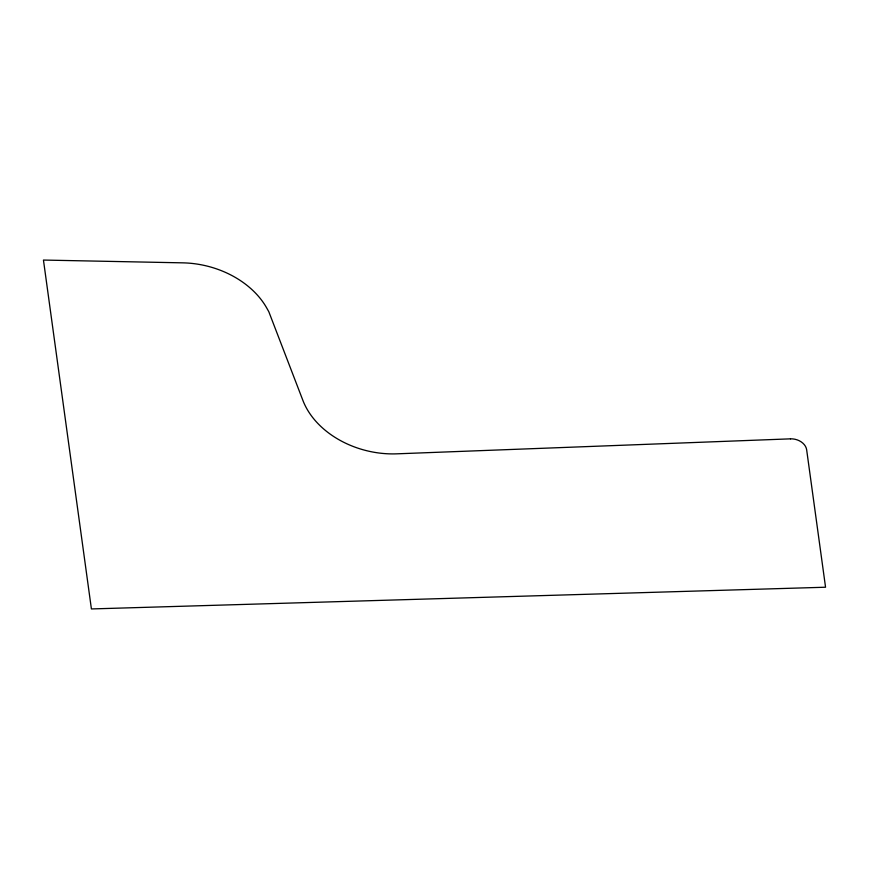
<?xml version="1.0" encoding="UTF-8"?>
<svg xmlns="http://www.w3.org/2000/svg" width="869" height="869" viewBox="0 0 869 869"><rect width="100%" height="100%" fill="white"/><g stroke="black" fill="none" stroke-linecap="round" stroke-linejoin="round"><path stroke-width="1.3" d="M790.486 438.845L396.742 453.835A83.609 62.611 13.5 0 1 302.933 400.511L268.825 311.743L266.794 308.115A83.609 62.611 13.5 0 0 182.87 262.851L43.45 260.059L91.408 608.941L825.55 587.227L806.649 449.762A13.937 10.439 13.5 0 0 790.486 438.845"/></g></svg>
